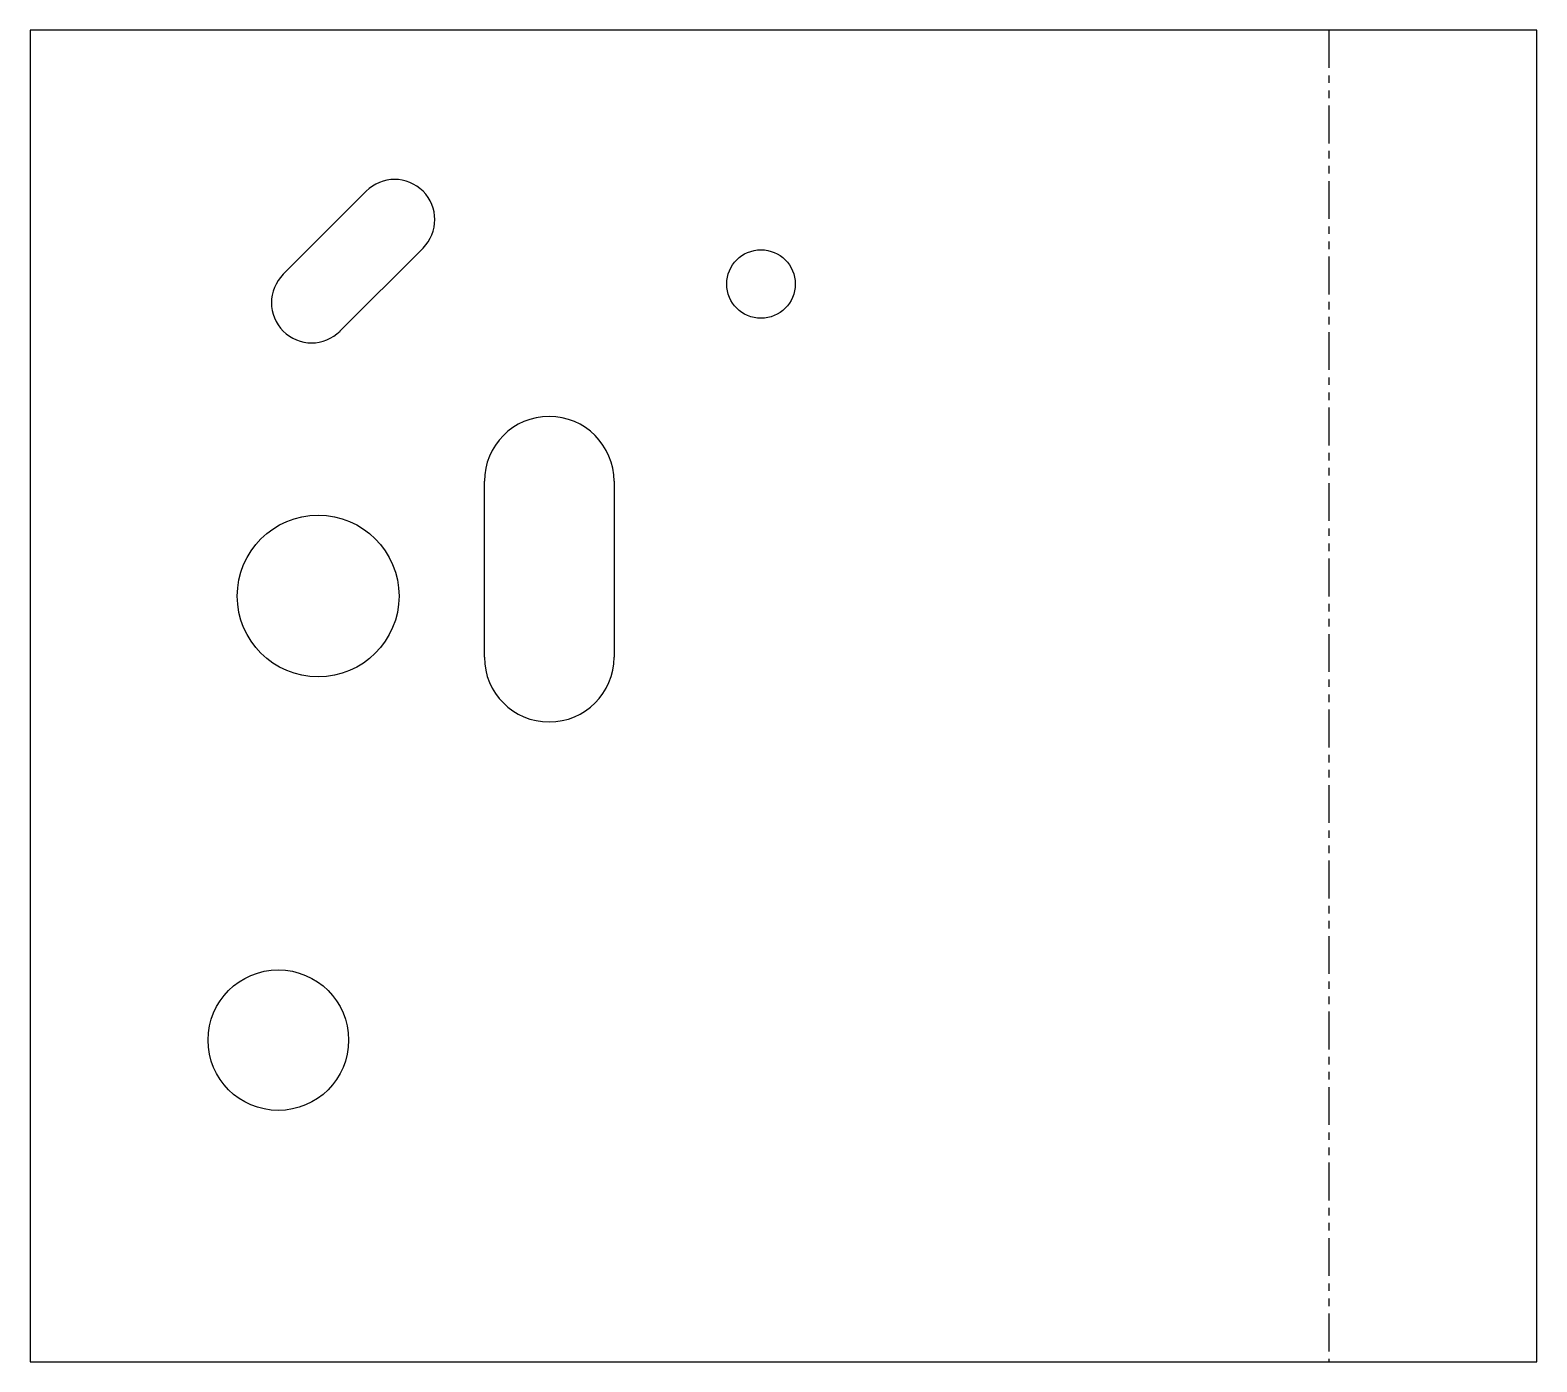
# Model space of a CAD drawing. Header units: millimetres. Extents: x 0 to 127, y 0 to 112.
import ezdxf

# ---------------------------------------------------------------- set-up
doc = ezdxf.new("R2010")
doc.units = ezdxf.units.MM
doc.linetypes.add('PHANTOM', pattern=[6.35, 3.175, -0.635, 0.635, -0.635, 0.635, -0.635])
doc.layers.add('BEND', color=7, linetype='Continuous')
doc.layers.add('CUT', color=7, linetype='Continuous')

msp = doc.modelspace()

# ---------------------------------------------------------------- linework, layer by layer
at = {"layer": 'BEND', "color": 1, "linetype": 'PHANTOM'}
msp.add_line((109.21, 112.01), (109.21, 0), dxfattribs=at)
at = {"layer": 'CUT'}
for p, q in [((0, 112.01), (0, 0)), ((126.71, 112.01), (0, 112.01)), ((126.71, 0), (126.71, 112.01)), ((21.28, 91.47), (28.27, 98.46)), ((33.04, 93.68), (26.05, 86.7)), ((38.2, 59.27), (38.2, 74.06)), ((49.1, 74.06), (49.1, 59.27)), ((0, 0), (126.71, 0))]:
    msp.add_line(p, q, dxfattribs=at)
for centre, radius in [((61.46, 90.65), 2.88), ((24.22, 64.41), 6.8), ((20.87, 27.06), 5.91)]:
    msp.add_circle(centre, radius, dxfattribs=at)
for centre, radius, start, end in [((30.65, 96.07), 3.38, -45, 135), ((23.67, 89.08), 3.38, 135, -45), ((43.65, 74.06), 5.45, 0, 180), ((43.65, 59.27), 5.45, 180, 0)]:
    msp.add_arc(centre, radius, start, end, dxfattribs=at)

doc.saveas('drawing.dxf')
